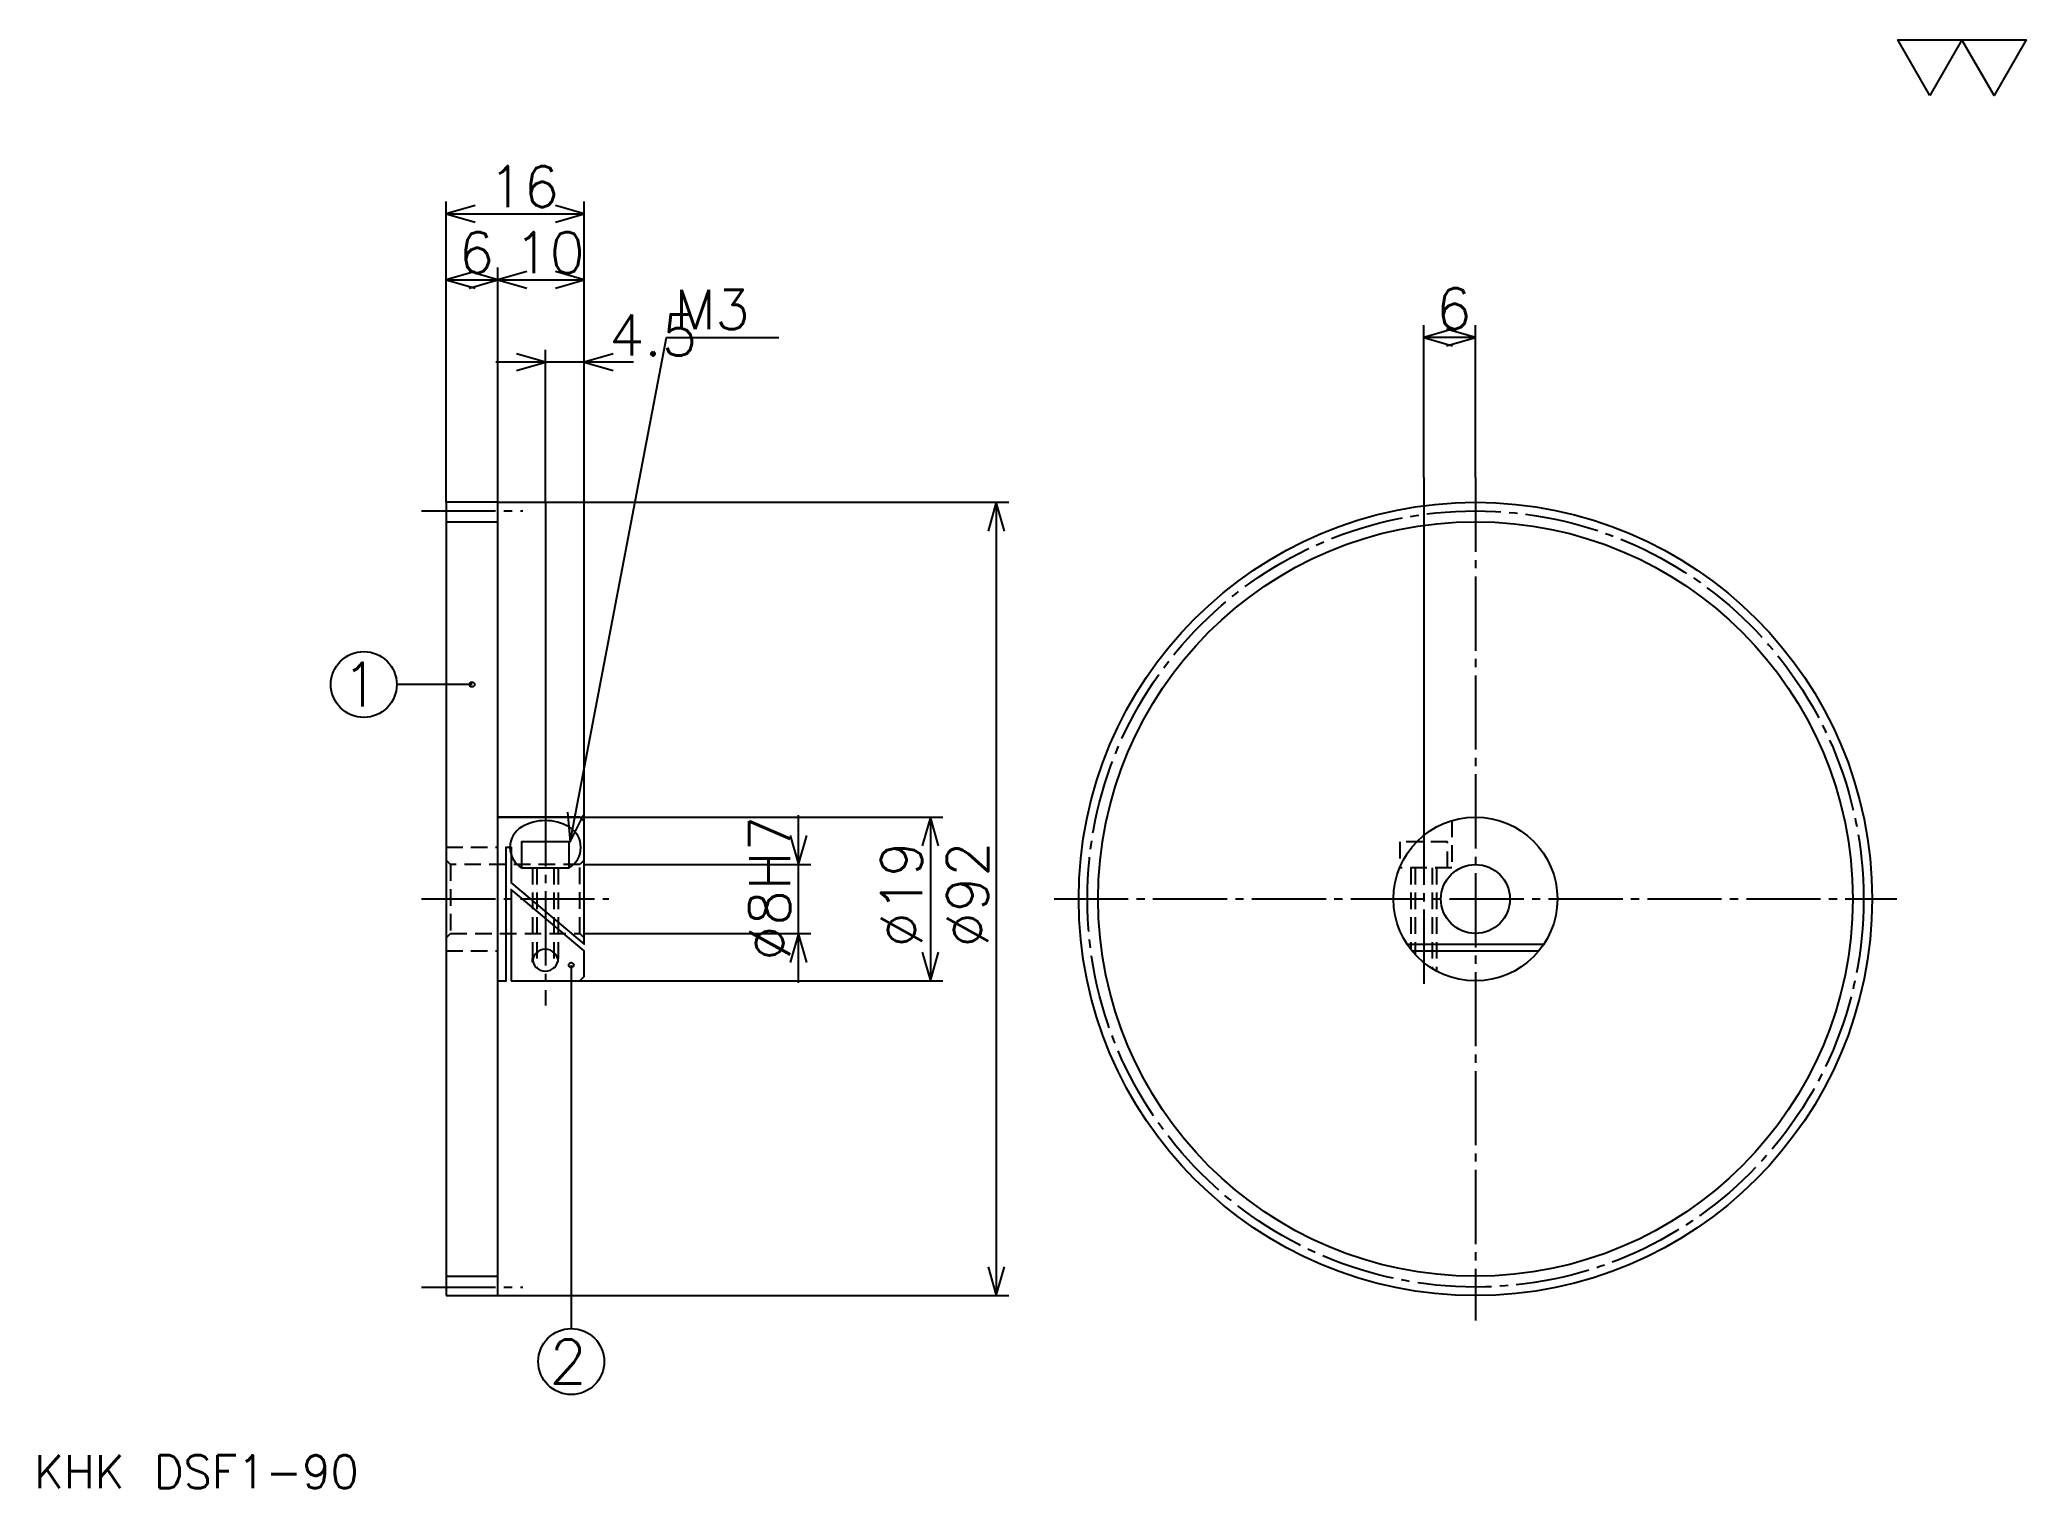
# Model space of a CAD drawing. Extents: x 10 to 241, y 11 to 178.
import ezdxf

# ---------------------------------------------------------------- set-up
doc = ezdxf.new("R2010")
doc.units = 0
doc.linetypes.add('DASHDOT', pattern=[11.469026, 8.60177, -0.955752, 0.955752, -0.955752])
doc.linetypes.add('HIDDEN', pattern=[2.867256, 1.911504, -0.955752])
doc.layers.get('0').update_dxf_attribs({"linetype": 'CONTINUOUS'})
doc.layers.add('DASHDOT', color=6, linetype='DASHDOT')
doc.layers.add('HIDDEN', color=2, linetype='HIDDEN')
doc.styles.add('KANJI', font='TXT', dxfattribs={"bigfont": 'BIGFONT'})

msp = doc.modelspace()

# ---------------------------------------------------------------- linework, layer by layer
at = {"color": 5}
for p, q in [((57.345139, 124.849564), (57.345139, 159.734528)), ((73.345139, 124.849564), (73.345139, 159.734528)), ((57.345139, 158.300888), (73.345139, 158.300888)), ((63.345139, 124.849564), (63.345139, 152.088501)), ((57.345139, 150.654877), (63.345139, 150.654877)), ((63.345139, 150.654877), (73.345139, 150.654877)), ((170.690277, 127.71682), (170.690277, 145.398239)), ((176.690277, 127.71682), (176.690277, 145.398239)), ((176.690277, 143.9646), (170.690277, 143.9646)), ((79.079651, 141.097351), (63.110626, 141.097351)), ((68.845139, 124.849564), (68.845139, 142.530975)), ((170.690277, 127.71682), (170.690277, 89.082283)), ((57.345139, 124.849564), (57.345139, 124.849564)), ((63.345139, 124.849564), (63.345139, 124.849564)), ((63.345139, 124.849564), (73.345139, 124.849564)), ((68.845139, 124.849564), (68.845139, 88.349564)), ((73.345139, 124.849564), (122.566376, 124.849564)), ((73.345139, 87.849564), (73.345139, 124.849564)), ((121.132751, 124.849564), (121.132751, 32.849564)), ((60.345139, 103.724564), (51.610626, 103.724564)), ((63.345139, 88.349564), (73.345139, 88.349564)), ((73.345139, 88.349564), (114.920364, 88.349564)), ((98.194695, 69.115051), (98.194695, 88.584076)), ((113.486732, 88.349564), (113.486732, 69.349564)), ((73.345139, 82.849564), (99.628326, 82.849564)), ((73.345139, 74.849564), (99.628326, 74.849564)), ((71.845139, 71.182899), (71.845139, 29.026554)), ((72.845139, 69.349564), (73.345139, 69.349564)), ((73.345139, 69.349564), (114.920364, 69.349564)), ((63.345139, 32.849564), (73.345139, 32.849564)), ((73.345139, 32.849564), (122.566376, 32.849564))]:
    msp.add_line(p, q, dxfattribs=at)
at = {"color": 4}
for p, q in [((57.345139, 122.599564), (63.345139, 122.599564)), ((66.103508, 82.459564), (71.586769, 82.459564)), ((67.345139, 71.518616), (67.345139, 71.982964)), ((70.345139, 71.518616), (70.345139, 71.982964)), ((168.773666, 73.598152), (184.606873, 73.598152)), ((169.324814, 72.849564), (184.055725, 72.849564)), ((57.345139, 35.099564), (63.345139, 35.099564))]:
    msp.add_line(p, q, dxfattribs=at)
at = {"color": 7}
msp.add_lwpolyline([(229.380524, 172.0354), (225.653091, 178.496292), (240.56282, 178.496292), (236.835388, 172.0354), (233.107956, 178.496292), (229.380524, 172.0354)], dxfattribs=at)
at = {"color": 5}
for points in [[(60.690269, 159.256638), (57.345139, 158.300888), (60.690269, 157.345139)], [(70.000008, 157.345139), (73.345139, 158.300888), (70.000008, 159.256638)], [(60.690269, 151.610626), (57.345139, 150.654877), (60.690269, 149.699127)], [(60.000008, 149.699127), (63.345139, 150.654877), (60.000008, 151.610626)], [(66.690269, 151.610626), (63.345139, 150.654877), (66.690269, 149.699127)], [(70.000008, 149.699127), (73.345139, 150.654877), (70.000008, 151.610626)], [(71.712395, 85.459564), (82.902664, 143.9646), (95.900894, 143.9646)], [(174.0354, 144.920349), (170.690277, 143.9646), (174.0354, 143.00885)], [(173.345139, 143.00885), (176.690277, 143.9646), (173.345139, 144.920349)], [(65.500008, 140.141602), (68.845139, 141.097351), (65.500008, 142.053101)], [(76.690269, 142.053101), (73.345139, 141.097351), (76.690269, 140.141602)], [(122.088501, 121.504433), (121.132751, 124.849564), (120.176994, 121.504433)], [(71.402092, 88.92469), (71.712395, 85.459564), (73.279564, 88.565582)], [(114.44249, 85.004433), (113.486732, 88.349564), (112.530975, 85.004433)], [(97.238937, 86.194695), (98.194695, 82.849564), (99.150452, 86.194695)], [(99.150452, 71.504433), (98.194695, 74.849564), (97.238937, 71.504433)], [(112.530975, 72.694695), (113.486732, 69.349564), (114.44249, 72.694695)], [(120.176994, 36.194695), (121.132751, 32.849564), (122.088501, 36.194695)]]:
    msp.add_lwpolyline(points, dxfattribs=at)
at = {"color": 4}
for points in [[(57.345139, 32.849564), (57.345139, 32.849564), (63.345139, 32.849564), (63.345139, 32.849564), (63.345139, 124.849564), (63.345139, 124.849564), (57.345139, 124.849564), (57.345139, 124.849564), (57.345139, 32.849564)], [(63.345139, 69.349564), (64.300888, 69.349564), (64.300888, 84.849564), (64.874344, 84.849564), (64.874344, 80.705994), (73.345139, 73.598152), (73.345139, 87.849564), (72.845139, 88.349564), (63.345139, 88.349564)], [(66.095139, 82.459564), (71.595139, 82.459564), (71.595139, 85.459564), (66.095139, 85.459564), (66.095139, 82.459564)], [(64.874344, 69.349564), (72.845139, 69.349564), (73.345139, 69.849564), (73.345139, 72.849564), (64.874344, 79.957405), (64.874344, 69.349564)]]:
    msp.add_lwpolyline(points, dxfattribs=at)
for radius in [46, 43.75, 9.5, 4]:
    msp.add_circle((176.690277, 78.849564), radius, dxfattribs=at)
at = {"color": 5}
for centre, radius in [((47.787617, 103.724564), 3.823009), ((60.345139, 103.724564), 0.286726), ((71.845139, 71.182899), 0.286726), ((71.845139, 25.203545), 3.823009)]:
    msp.add_circle(centre, radius, dxfattribs=at)
at = {"color": 4}
for centre, radius, start, end in [((68.845139, 82.459564), 5.483267, 60.00000126, 119.99999874), ((67.474319, 84.833885), 2.741633, 120.00000728, 239.99999102), ((70.215958, 84.833885), 2.741633, 300.00000898, 59.99999272), ((68.845139, 71.518616), 1.5, 0, 180), ((68.845139, 71.982964), 1.5, 180, 0)]:
    msp.add_arc(centre, radius, start, end, dxfattribs=at)
at = {"layer": 'DASHDOT', "color": 7}
for p, q in [((176.690277, 127.71682), (176.690277, 29.982307)), ((54.477882, 123.849564), (66.212395, 123.849564)), ((68.845139, 91.21682), (68.845139, 66.482307)), ((170.690277, 89.082283), (170.690277, 68.616844)), ((54.477882, 78.849564), (76.212395, 78.849564)), ((127.823013, 78.849564), (225.557526, 78.849564)), ((54.477882, 33.849564), (66.212395, 33.849564))]:
    msp.add_line(p, q, dxfattribs=at)
msp.add_circle((176.690277, 78.849564), 45, dxfattribs=at)
at = {"layer": 'HIDDEN', "color": 4}
for p, q in [((57.345139, 84.849564), (63.345139, 84.849564)), ((73.345139, 83.349564), (72.845139, 82.849564)), ((57.845139, 82.849564), (57.845139, 74.849564)), ((67.345139, 82.459564), (67.345139, 71.750786)), ((67.845139, 82.459564), (67.845139, 70.77182)), ((69.845139, 82.459564), (69.845139, 70.77182)), ((70.345139, 82.459564), (70.345139, 71.750786)), ((169.190277, 82.459564), (169.190277, 73.018616)), ((169.690277, 82.459564), (169.690277, 72.426949)), ((171.690277, 82.459564), (171.690277, 70.77182)), ((172.190277, 82.459564), (172.190277, 70.482964)), ((73.345139, 74.349564), (72.845139, 74.849564)), ((57.345139, 72.849564), (63.345139, 72.849564))]:
    msp.add_line(p, q, dxfattribs=at)
for points in [[(173.940277, 87.942833), (173.940277, 82.459564), (167.940277, 82.459564)], [(173.440277, 82.459564), (173.440277, 85.459564), (167.940277, 85.459564), (167.940277, 82.459564)], [(57.345139, 74.349564), (57.845139, 74.849564), (72.845139, 74.849564), (72.845139, 82.849564), (57.845139, 82.849564), (57.345139, 83.349564)]]:
    msp.add_lwpolyline(points, dxfattribs=at)

# ---------------------------------------------------------------- texts
at = {"color": 7, "style": 'KANJI'}
for s, height, p in [('16', 4.778761, (62.238945, 159.065491)), ('6', 4.778761, (58.792042, 151.419479)), ('10', 4.778761, (65.238945, 151.419479)), ('M3', 4.587611, (83.858414, 144.920349)), ('4.5', 4.778761, (76.212395, 141.861954)), ('1', 5.097345, (45.238945, 101.175888)), ('2', 5.097345, (69.296463, 22.654873)), ('KHK DSF1-90', 3.823009, (9.557522, 10.513274))]:
    msp.add_text(s, height=height, dxfattribs=at).set_placement(p)
for s, rotation, p in [('6', 360, (172.137177, 144.920349)), ('%%c8H7', 90, (97.238937, 71.681419)), ('%%c19', 90, (112.530975, 73.23452)), ('%%c92', 90, (120.176994, 73.23452))]:
    msp.add_text(s, height=4.778761, rotation=rotation, dxfattribs=at).set_placement(p)

doc.saveas('drawing.dxf')
